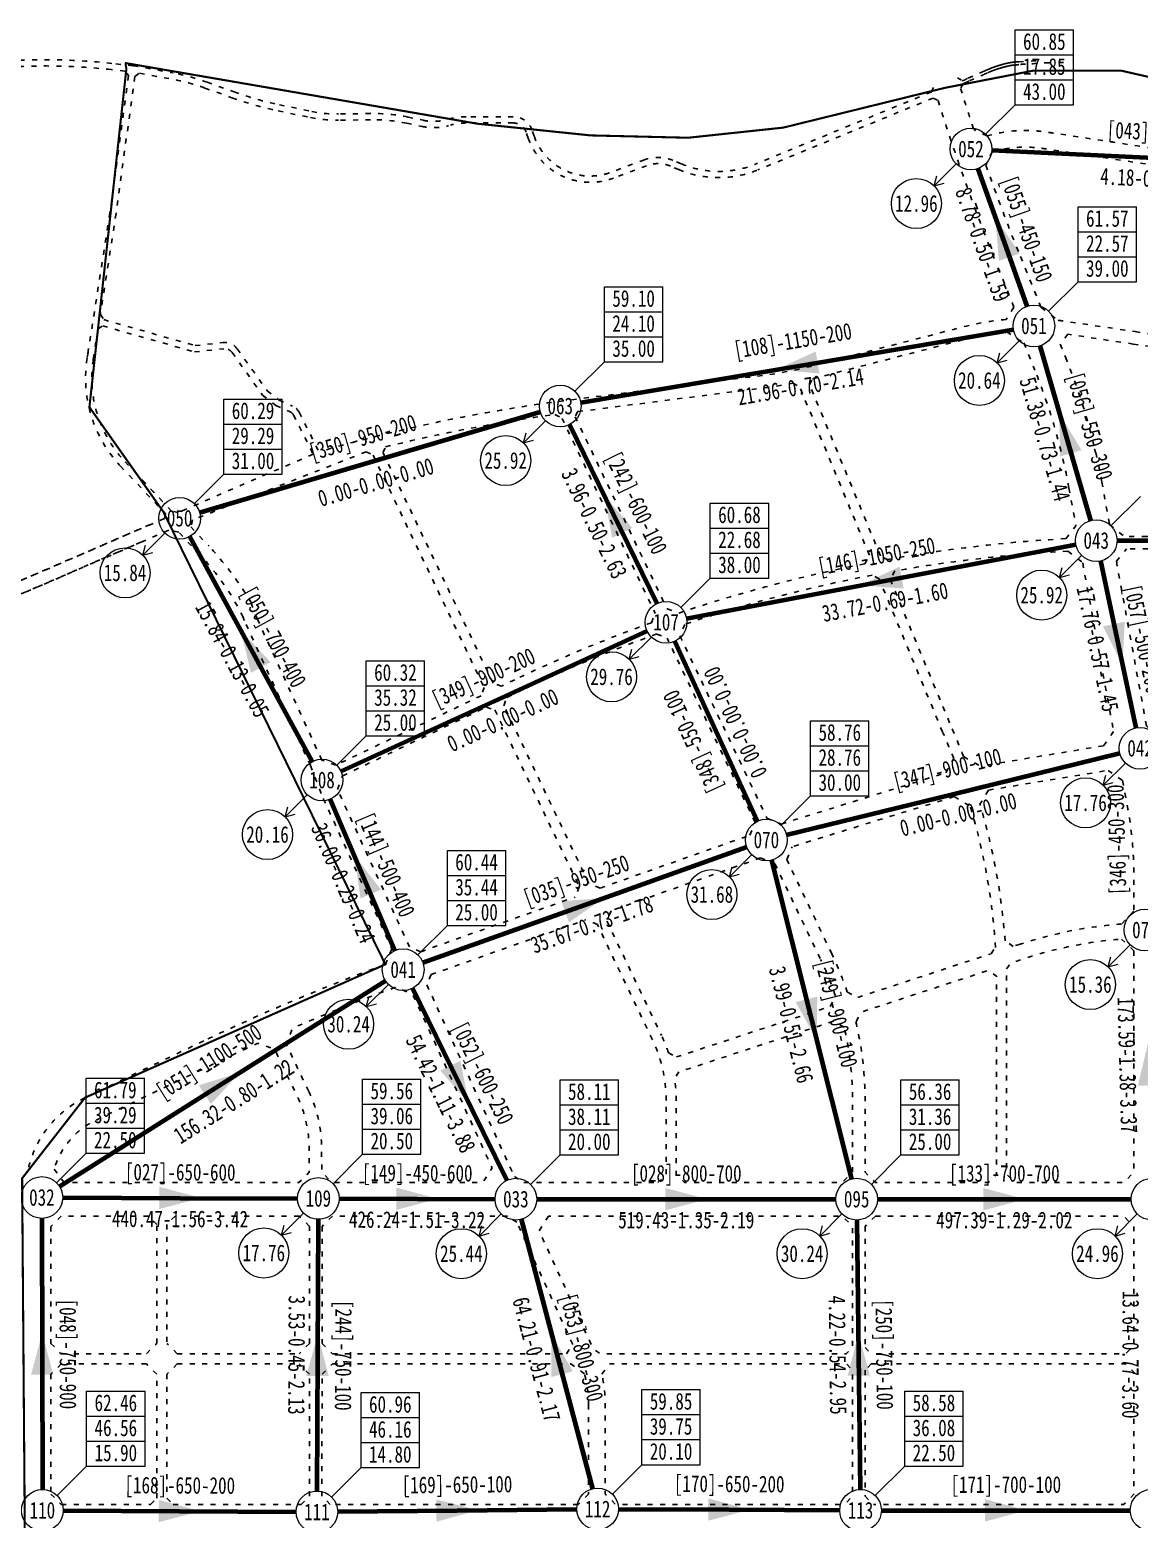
# Model space of a CAD drawing. Header units: millimetres. Extents: x 19715 to 35549, y 3563 to 14826.
# Drawn here: x 21744 to 24405, y 10380 to 13952 of the extents above; entities that cross this region are included whole.
import ezdxf
from ezdxf.enums import TextEntityAlignment as Align

# ---------------------------------------------------------------- set-up
doc = ezdxf.new("R2010")
doc.units = ezdxf.units.MM
doc.linetypes.add('ACAD_ISO03W100', pattern=[30, 12, -18])
doc.linetypes.add('BORDER', pattern=[44.45, 12.7, -6.35, 12.7, -6.35, 0, -6.35])
doc.layers.get('0').update_dxf_attribs({"color": 9, "linetype": 'ACAD_ISO03W100'})
for name, color, linetype, lineweight in [('上管段标注', 93, 'Continuous', 13), ('下管段标注', 93, 'Continuous', 13), ('管段', 4, 'Continuous', 70), ('节点', 30, 'Continuous', 13), ('节点压力', 6, 'Continuous', 13), ('节点流量', 40, 'Continuous', 13)]:
    doc.layers.add(name, color=color, linetype=linetype, lineweight=lineweight)
doc.styles.add('管段仿宋', font='simfang.ttf', dxfattribs={"width": 0.75})
doc.styles.add('节点仿宋', font='simfang.ttf', dxfattribs={"width": 0.75})

msp = doc.modelspace()

# ---------------------------------------------------------------- linework, layer by layer
for p, q in [((21991.9, 13866.2), (21941.2, 13871.7)), ((21991.9, 13866.2), (22087.7, 13848.8)), ((21981, 13842.3), (21936.3, 13513.6)), ((21972.4, 13853.3), (21939.6, 13856.8)), ((21995.9, 13840.1), (21951.1, 13511.4)), ((21981, 13842.3), (21972.4, 13853.3)), ((21995.9, 13840.1), (22007.1, 13848.2)), ((22007.1, 13848.2), (22085, 13834)), ((22169.2, 13826.8), (22234.1, 13803.3)), ((23968.7, 13837.3), (23981.3, 13830)), ((22164.1, 13812.7), (22229, 13789.2)), ((23906, 13802.9), (23484.4, 13630.1)), ((23906, 13802.9), (23912.4, 13816.2)), ((23983.4, 13823.3), (23976.6, 13811.5)), ((22339.8, 13757.9), (22417.5, 13741.8)), ((22342.8, 13772.6), (22420.6, 13756.5)), ((23910.4, 13788.5), (23490.1, 13616.2)), ((23910.4, 13788.5), (23922.7, 13782.7)), ((22561.2, 13751.6), (22484.3, 13750.4)), ((22561.4, 13736.6), (22484.6, 13735.4)), ((22648.1, 13728.2), (22684.1, 13720.7)), ((22651.2, 13742.9), (22687.2, 13735.4)), ((22903.8, 13743.8), (22790.3, 13743.8)), ((22903.8, 13728.8), (22790.3, 13728.8)), ((22939.7, 13692.1), (22934.5, 13707)), ((22953.8, 13697.1), (22948.6, 13711.9)), ((24039.6, 13697.6), (24008, 13713.2)), ((24052.5, 13659.7), (24037.1, 13628.1)), ((23218.1, 13640.5), (23138.5, 13610.6)), ((23218.1, 13640.5), (23138.5, 13610.6)), ((23223.3, 13626.4), (23143.7, 13596.5)), ((23223.3, 13626.4), (23143.7, 13596.5)), ((23300.7, 13616.9), (23280.5, 13625.4)), ((23300.7, 13616.9), (23280.5, 13625.4)), ((23306.5, 13630.8), (23286.3, 13639.2)), ((23306.5, 13630.8), (23286.3, 13639.2)), ((21936.3, 13513.6), (21881.6, 13164.4)), ((21951.1, 13511.4), (21913.3, 13269.7)), ((24169.5, 13286.1), (24116.1, 13418.4)), ((24104.4, 13287.1), (24060.5, 13396)), ((21921.3, 13257.1), (22140.5, 13194.9)), ((21896.4, 13162.1), (21907.8, 13235)), ((21907.8, 13235), (21919, 13242.1)), ((21919, 13242.1), (22139.2, 13179.7)), ((24395.1, 13228.3), (24542.3, 13206.3)), ((22139.2, 13179.7), (22209.1, 13187.2)), ((22140.5, 13194.9), (22207.5, 13202.1)), ((22241.5, 13186.9), (22313.4, 13086.7)), ((24390.7, 13198.6), (24537.8, 13176.7)), ((21883.8, 13178.1), (21881.6, 13164.4)), ((21896.4, 13162.1), (21896.9, 13164.9)), ((22229.3, 13178.2), (22302.5, 13076.2)), ((22302.5, 13076.2), (22334.2, 13051.4)), ((22313.4, 13086.7), (22342, 13064.3)), ((23757.8, 12692), (23590.6, 13096)), ((23784.3, 12690.7), (23614.3, 13101.3)), ((22334.2, 13051.4), (22368.4, 13036)), ((22342, 13064.3), (22374.5, 13049.7)), ((22376.6, 13028.2), (22423.7, 12934.6)), ((22390, 13034.9), (22437.8, 12940)), ((23052.1, 13024.2), (23272.4, 12563.3)), ((22423.7, 12934.6), (22100.2, 12794.7)), ((22567.4, 12932.2), (22833.7, 12375)), ((21961.8, 12905.8), (22069.5, 12791.7)), ((21961.8, 12905.8), (22055, 12807)), ((22084.1, 12798), (21972.7, 12916.1)), ((22062.5, 12821), (21972.7, 12916.1)), ((22069.5, 12791.7), (22067.2, 12780.4)), ((22100.2, 12794.7), (22084.1, 12798)), ((22067.2, 12780.4), (21505, 12537.3)), ((22032.9, 12765.6), (21505, 12537.3)), ((23746.8, 12671.5), (23757.8, 12692)), ((23800.8, 12681.7), (23784.3, 12690.7)), ((24635.4, 12707.2), (24374.6, 12707.2)), ((23819.1, 12654.4), (23807.8, 12633.9)), ((23781.2, 12635.4), (23764.5, 12644.4)), ((23933.3, 12268.1), (23781.2, 12635.4)), ((23807.8, 12633.9), (23955.4, 12277.4)), ((23272.4, 12563.3), (23301, 12553.3)), ((22444.5, 12200.6), (22290, 12538.7)), ((23314.9, 12526.3), (23303.2, 12498.7)), ((23248, 12503.1), (23272.7, 12492.9)), ((23483.6, 12051.5), (23272.7, 12492.9)), ((23303.2, 12498.7), (23512.1, 12061.6)), ((22833.7, 12375), (22826.6, 12355)), ((22888.2, 12351.2), (22920, 12366.4)), ((22826.6, 12355), (22478, 12188.4)), ((22494.2, 12162.9), (22839.5, 12328)), ((22839.5, 12328), (22859.5, 12320.9)), ((22881.2, 12331.2), (22888.2, 12351.2)), ((23084.8, 11905), (22881.2, 12331.2)), ((22859.5, 12320.9), (23062.1, 11897)), ((22478, 12188.4), (22444.5, 12200.6)), ((22482.3, 12130), (22494.2, 12162.9)), ((22654.6, 11752.7), (22482.3, 12130)), ((23470.9, 12020.6), (23483.6, 12051.5)), ((23512.1, 12061.6), (23546.4, 12047.4)), ((23559.7, 11962), (23572.4, 11992.9)), ((23496.9, 11966.2), (23531.2, 11952)), ((23531.2, 11952), (23640.7, 11722.7)), ((23667.8, 11735.7), (23559.7, 11962)), ((23062.1, 11897), (23051.9, 11872.2)), ((23112.3, 11893.7), (23084.8, 11905)), ((23138.3, 11839.2), (23128.1, 11814.5)), ((23105.3, 11806.4), (23077.9, 11817.8)), ((23237.4, 11530), (23105.3, 11806.4)), ((23128.1, 11814.5), (23259.1, 11540.4)), ((24102.8, 11753.9), (24083.1, 11767.4)), ((24119.8, 11759.4), (24102.8, 11753.9)), ((22681.8, 11741.2), (22654.6, 11752.7)), ((23730.1, 11631.5), (24049.8, 11736.4)), ((24049.8, 11736.4), (24060.1, 11751.6)), ((22706.8, 11686.4), (22696.3, 11661.5)), ((22696.3, 11661.5), (22906.3, 11201.8)), ((23663.6, 11609.7), (23676.3, 11635.1)), ((23704.9, 11644.2), (23730.1, 11631.5)), ((23295, 11488.7), (23663.6, 11609.7)), ((23276, 11498.3), (23295, 11488.7)), ((23270.4, 11207.2), (23270.4, 11384.3)), ((22906.3, 11201.8), (22929, 11187.2)), ((22929, 11187.2), (23250.4, 11187.2)), ((23250.4, 11187.2), (23270.4, 11207.2)), ((21819.5, 11107.2), (21794.5, 11082.2)), ((21794.5, 11082.2), (21794.5, 10801.7)), ((22028.8, 11107.2), (21819.5, 11107.2)), ((22048.8, 11087.2), (22028.8, 11107.2)), ((22048.8, 10801.7), (22048.8, 11087.2)), ((22092.8, 11107.2), (22072.8, 11087.2)), ((22072.8, 11087.2), (22072.8, 10801.7)), ((22390.1, 11107.2), (22092.8, 11107.2)), ((22415.1, 11082.1), (22390.1, 11107.2)), ((22415, 10801.7), (22415.1, 11082.1)), ((23772.4, 11107.2), (23747.4, 11082.2)), ((23747.4, 11082.2), (23747.4, 10791.7)), ((21794.5, 10801.7), (21819.5, 10776.7)), ((22023.8, 10776.7), (22048.8, 10801.7)), ((22097.8, 10776.7), (22072.8, 10801.7)), ((22415, 10801.7), (22390, 10776.7)), ((23747.4, 10791.7), (23762.4, 10776.7)), ((21819.5, 10776.7), (22023.8, 10776.7)), ((22097.8, 10776.7), (22390, 10776.7)), ((21819.5, 10752.7), (21794.5, 10727.7)), ((21794.5, 10727.7), (21794.5, 10440.2)), ((22023.8, 10752.7), (21819.5, 10752.7)), ((22048.8, 10727.7), (22023.8, 10752.7)), ((22048.8, 10430.2), (22048.8, 10727.7)), ((22097.8, 10752.7), (22072.8, 10727.7)), ((22072.8, 10727.7), (22072.8, 10430.2)), ((22097.8, 10752.7), (22390, 10752.7)), ((22415, 10727.7), (22390, 10752.7)), ((22414.8, 10435.1), (22415, 10727.7)), ((23762.4, 10752.7), (23747.4, 10737.7)), ((23747.4, 10737.7), (23747.4, 10435.2)), ((21794.5, 10440.2), (21819.5, 10415.2)), ((22394.8, 10415.2), (22414.8, 10435.1)), ((23747.4, 10435.2), (23767.4, 10415.2)), ((21819.5, 10415.2), (22033.8, 10415.2)), ((22033.8, 10415.2), (22048.8, 10430.2)), ((22072.8, 10430.2), (22087.8, 10415.2)), ((22087.8, 10415.2), (22394.8, 10415.2))]:
    msp.add_line(p, q)
at = {"linetype": 'BORDER', "ltscale": 5, "const_width": 5}
msp.add_lwpolyline([(24616.4, 13796.2), (24362, 13854.2), (24149.8, 13854.1), (23938.5, 13813), (23551.3, 13717.7), (23323.1, 13693.4), (23089.3, 13699), (22817.4, 13727.1), (21972, 13872.8), (21973.6, 13872.5), (21975.7, 13858.1), (21887.1, 13047.3), (22064.2, 12796.6), (22596.9, 11710.8), (21876.6, 11391.1), (21725.7, 11197.5), (21734.5, 10044.4)], dxfattribs=at)
for points in [[(24026, 13850.2, 0.007926), (24038.1, 13855.4, -0.010645), (24047.1, 13859.2, -0.007302), (24055.9, 13862.6, -0.008394), (24063.7, 13865.3, -0.006285), (24071, 13867.6, -0.006609), (24078.1, 13869.6, -0.00526), (24082.5, 13870.7, -0.0049), (24087.3, 13871.9, -0.013417), (24095.8, 13873.6, -0.015764), (24103.1, 13874.6, -0.005605), (24107.7, 13875, 0.003132), (24115.8, 13875.8, 0.010463)], [(24028.8, 13843.7, 0.00787), (24041, 13849, -0.004819), (24049.5, 13852.7, -0.002065), (24058.3, 13856, -0.008394), (24065.9, 13858.6, -0.006285), (24073.1, 13860.8, -0.006609), (24079.9, 13862.8, -0.00526), (24084.2, 13863.9, -0.0049), (24088.9, 13865, -0.013417), (24097, 13866.7, -0.015764), (24103.9, 13867.6, -0.005605), (24108.3, 13868.1, 0.003132), (24116.5, 13868.8, -0.056938), (24132.1, 13869.6, -0.068866)], [(24132.1, 13869.6, -0.011769), (24188.9, 13873.4, -0.01938), (24223.4, 13873.6, -0.004838)], [(23981.3, 13830, 0.029233), (23982.5, 13830.4, 0.008406), (23994.7, 13836.3, 0.012572)], [(23983.4, 13823.3, 0.030893), (23985.5, 13824.1, 0.008305), (23997.7, 13830, 0.012572)], [(24390.7, 13198.6), (24234, 13222), (24215.5, 13198.6), (24228.8, 13165.7, -0.050516), (24315.2, 12867.6), (24333.9, 12765.7)], [(24128.1, 13201.5), (24154.6, 13135.8, -0.050516), (24236.5, 12853.2), (24253.1, 12762.8)], [(22550.6, 12940.1), (22134, 12776.7), (22130.5, 12759.8), (22174, 12713.7, -0.053303), (22276.9, 12575.6)], [(23235, 12530.3, 0.025292), (22907.1, 12393.5), (22875.3, 12378.3), (22855.3, 12385.4), (22591.1, 12938.3)], [(22255.8, 12543.5, 0.074135), (22152.2, 12693.1), (22101.2, 12747.1), (22077.2, 12752.1), (21309.4, 12420)], [(24369.3, 12736.7, -0.003813), (24422.9, 12737.2), (24635.4, 12737.2)], [(22254.3, 12546.6, 0.017538), (22262.8, 12526.2)], [(22596.9, 11710.8, 0.023496), (22161.5, 11527.3)], [(21876.6, 11391.1, 0.243292), (21738.1, 11207.9)], [(23074.4, 10728.9, -0.067007), (23084.4, 10654.8), (23084.4, 10440.2), (23059.4, 10415.2), (22464.8, 10415.2), (22444.8, 10435.2), (22445, 10727.7), (22470, 10752.7), (23041.7, 10752.7)]]:
    msp.add_lwpolyline(points, format="xyb")
at = {"elevation": 74.3, "flags": 128}
for points in [[(24115.8, 13875.8), (24163.4, 13878.4)], [(23994.7, 13836.3), (24026, 13850.2)]]:
    msp.add_lwpolyline(points, dxfattribs=at)
at = {"flags": 128}
for points in [[(23997.5, 13829.9), (24028.9, 13843.8)], [(24104.4, 13287.1), (24085.6, 13257.5)], [(24169.5, 13286.1), (24210.6, 13255.5)], [(24086.9, 13227.5), (24128.1, 13201.5)], [(23614.3, 13101.3), (23621.4, 13115.3)], [(23574.2, 13104.7), (23590.6, 13096)], [(23003.7, 13029.5), (23020.8, 13020.2)], [(23058.8, 13036.6), (23052.1, 13024.2)], [(22550.6, 12940.1), (22567.4, 12932.2)], [(22591.1, 12938.3), (22597.6, 12952)], [(23941.2, 12170.1), (23959.9, 12204.3)], [(23983.8, 12209), (24023.9, 12186.3)], [(24330.2, 12176), (24365.2, 12151.4)], [(23961, 12113), (23999.3, 12090.4)], [(24043.6, 12128.8), (24023, 12094.9)], [(24392.4, 11839.2), (24362.5, 11807.4)], [(24392.4, 11743.1), (24362.5, 11771.3)], [(24392.4, 11743.1), (24392.4, 11212.2), (24367.4, 11187.2), (24106.9, 11187.2), (24086.9, 11207.2), (24086.9, 11700.1)], [(23772.4, 11107.2), (24367.4, 11107.2), (24392.4, 11082.2), (24392.4, 10796.7), (24372.4, 10776.7), (23762.4, 10776.7)], [(23762.4, 10752.7), (24372.4, 10752.7), (24392.4, 10732.7), (24392.4, 10440.2), (24367.4, 10415.2), (23767.4, 10415.2)]]:
    msp.add_lwpolyline(points, dxfattribs=at)
for points in [[(24039.6, 13697.6, -0.094418), (24158.7, 13709.7), (24158.9, 13709.7, -0.000158), (24158.9, 13709.7), (24159.1, 13709.7, -0.000157), (24159.1, 13709.7), (24159.3, 13709.7, -0.000156), (24159.3, 13709.7), (24159.5, 13709.7, -0.000156), (24159.6, 13709.7), (24159.7, 13709.7, -0.000155), (24159.8, 13709.6), (24159.9, 13709.6, -0.000154), (24160, 13709.6), (24160.1, 13709.6, -0.000153), (24160.2, 13709.6), (24160.3, 13709.6, -0.000153), (24160.4, 13709.6), (24160.5, 13709.6, -0.000152), (24160.6, 13709.6), (24160.8, 13709.6, -0.000151), (24160.8, 13709.6), (24161, 13709.5, -0.00015), (24161, 13709.5), (24161.2, 13709.5, -0.000149), (24161.2, 13709.5), (24161.4, 13709.5, -0.000149), (24161.4, 13709.5), (24161.6, 13709.5, -0.000148), (24161.6, 13709.5), (24161.8, 13709.5, -0.000147), (24161.8, 13709.5), (24162, 13709.4, -0.000146), (24162, 13709.4), (24162.2, 13709.4, -0.000145), (24162.2, 13709.4), (24162.4, 13709.4, -0.000145), (24162.4, 13709.4), (24162.6, 13709.4, -0.000144), (24162.6, 13709.4), (24162.8, 13709.4, -0.000143), (24162.8, 13709.4), (24163, 13709.3, -0.000142), (24163, 13709.3), (24163.2, 13709.3, -0.000141), (24163.2, 13709.3), (24163.4, 13709.3, -0.000141), (24163.4, 13709.3), (24163.6, 13709.3, -0.00014), (24163.6, 13709.3), (24163.8, 13709.3, -0.000139), (24163.8, 13709.3), (24164, 13709.2, -0.000138), (24164, 13709.2), (24164.2, 13709.2, -0.000137), (24164.2, 13709.2), (24164.4, 13709.2, -0.000137), (24164.4, 13709.2), (24164.6, 13709.2, -0.000136), (24164.6, 13709.2), (24164.8, 13709.2, -0.000135), (24164.8, 13709.2), (24165, 13709.1, -0.000134), (24165, 13709.1), (24165.2, 13709.1, -0.000133), (24165.2, 13709.1), (24165.4, 13709.1, -0.000133), (24165.4, 13709.1), (24165.6, 13709.1, -0.000132), (24165.6, 13709.1), (24165.8, 13709.1, -0.000131), (24165.8, 13709.1), (24166, 13709, -0.00013), (24166, 13709), (24166.2, 13709, -0.000129), (24166.2, 13709), (24166.4, 13709, -0.000129), (24166.4, 13709), (24166.6, 13709, -0.000128), (24166.6, 13709), (24166.8, 13708.9, -0.000127), (24166.8, 13708.9), (24167, 13708.9, -0.000126), (24167, 13708.9), (24167.2, 13708.9, -0.000125), (24167.2, 13708.9), (24167.4, 13708.9, -0.000125), (24167.4, 13708.9), (24167.6, 13708.9, -0.000124), (24167.6, 13708.9), (24167.8, 13708.8, -0.000123), (24167.8, 13708.8), (24168, 13708.8, -0.000122), (24168, 13708.8), (24168.2, 13708.8, -0.000122), (24168.2, 13708.8), (24168.4, 13708.8, -0.000121), (24168.4, 13708.8), (24168.6, 13708.7, -0.00012), (24168.6, 13708.7), (24168.8, 13708.7, -0.000119), (24168.8, 13708.7), (24169, 13708.7, -0.000118), (24169, 13708.7), (24169.2, 13708.7, -0.000118), (24169.2, 13708.7), (24169.4, 13708.7, -0.000117), (24169.4, 13708.7), (24169.6, 13708.6, -0.000116), (24169.6, 13708.6), (24169.8, 13708.6, -0.000115), (24169.8, 13708.6), (24170, 13708.6, -0.000114), (24170, 13708.6), (24170.2, 13708.6, -0.000114), (24170.2, 13708.6), (24170.4, 13708.5, -0.000113), (24170.4, 13708.5), (24170.6, 13708.5, -0.000112), (24170.6, 13708.5), (24170.8, 13708.5, -0.000111), (24170.8, 13708.5), (24170.9, 13708.5, -0.00011), (24171, 13708.5), (24171.1, 13708.4, -0.00011), (24171.2, 13708.4), (24171.3, 13708.4, -0.000109), (24171.4, 13708.4), (24171.5, 13708.4, -0.000108), (24171.6, 13708.4), (24171.7, 13708.4, -0.000107), (24171.8, 13708.4), (24171.9, 13708.3, -0.000106), (24171.9, 13708.3), (24172.1, 13708.3, -0.000106), (24172.1, 13708.3), (24172.3, 13708.3, -0.000105), (24172.3, 13708.3), (24172.5, 13708.3, -0.000104), (24172.5, 13708.3), (24172.7, 13708.2, -0.000103), (24172.7, 13708.2), (24172.9, 13708.2, -0.000102), (24172.9, 13708.2), (24173.1, 13708.2, -0.000102), (24173.1, 13708.2), (24173.3, 13708.2, -0.000101), (24173.3, 13708.2), (24173.5, 13708.1, -0.0001), (24173.5, 13708.1), (24173.7, 13708.1, -0.000099), (24173.7, 13708.1), (24173.9, 13708.1, -0.000098), (24173.9, 13708.1), (24174.1, 13708.1, -0.000098), (24174.1, 13708.1), (24174.3, 13708, -0.000097), (24174.3, 13708), (24174.5, 13708, -0.000096), (24174.5, 13708), (24174.7, 13708, -0.000095), (24174.7, 13708), (24174.9, 13708, -0.000095), (24174.9, 13708), (24175.1, 13707.9, -0.000094), (24175.1, 13707.9), (24175.3, 13707.9, -0.000093), (24175.3, 13707.9), (24175.5, 13707.9, -0.000092), (24175.5, 13707.9), (24175.7, 13707.9, -0.000091), (24175.7, 13707.9), (24175.9, 13707.8, -0.000091), (24175.9, 13707.8), (24176.1, 13707.8, -0.00009), (24176.1, 13707.8), (24176.3, 13707.8, -0.000089), (24176.3, 13707.8), (24176.5, 13707.8, -0.000088), (24176.5, 13707.8), (24176.7, 13707.7, -0.000087), (24176.7, 13707.7), (24176.9, 13707.7, -0.000087), (24176.9, 13707.7), (24177.1, 13707.7, -0.000086), (24177.1, 13707.7), (24177.3, 13707.7, -0.000085), (24177.3, 13707.7), (24177.4, 13707.6, -0.000084), (24177.5, 13707.6), (24177.6, 13707.6, -0.000083), (24177.6, 13707.6), (24177.8, 13707.6, -0.000083), (24177.8, 13707.6), (24178, 13707.6, -0.000082), (24178, 13707.6), (24178.2, 13707.5, -0.000081), (24178.2, 13707.5), (24178.4, 13707.5, -0.00008), (24178.4, 13707.5), (24178.6, 13707.5, -0.000079), (24178.6, 13707.5), (24178.8, 13707.5, -0.000079), (24178.8, 13707.5), (24179, 13707.4, -0.000078), (24179, 13707.4), (24179.2, 13707.4, -0.000077), (24179.2, 13707.4), (24179.4, 13707.4, -0.000076), (24179.4, 13707.4), (24179.6, 13707.3, -0.000075), (24179.6, 13707.3), (24179.8, 13707.3, -0.000075), (24179.8, 13707.3), (24180, 13707.3, -0.000074), (24180, 13707.3), (24180.2, 13707.3, -0.000073), (24180.2, 13707.3), (24180.4, 13707.2, -0.000072), (24180.4, 13707.2), (24180.6, 13707.2, -0.000071), (24180.6, 13707.2), (24180.8, 13707.2, -0.000071), (24180.8, 13707.2), (24181, 13707.2, -0.00007), (24181, 13707.2), (24181.2, 13707.1, -0.000069), (24181.2, 13707.1), (24181.3, 13707.1, -0.000068), (24181.4, 13707.1), (24181.5, 13707.1, -0.000068), (24181.5, 13707.1), (24181.7, 13707.1, -0.000067), (24181.7, 13707.1), (24181.9, 13707, -0.000066), (24181.9, 13707), (24182.1, 13707, -0.000065), (24182.1, 13707), (24182.3, 13707, -0.000064), (24182.3, 13707), (24182.5, 13706.9, -0.000064), (24182.5, 13706.9), (24182.7, 13706.9, -0.000063), (24182.7, 13706.9), (24182.9, 13706.9, -0.000062), (24182.9, 13706.9), (24183.1, 13706.9, -0.000061), (24183.1, 13706.9), (24183.3, 13706.8, -0.00006), (24183.3, 13706.8), (24183.5, 13706.8, -0.00006), (24183.5, 13706.8), (24183.7, 13706.8, -0.000059), (24183.7, 13706.8), (24183.9, 13706.8, -0.000058), (24183.9, 13706.8), (24184.1, 13706.7, -0.000057), (24184.1, 13706.7), (24184.3, 13706.7, -0.000056), (24184.3, 13706.7), (24184.4, 13706.7, -0.000056), (24184.4, 13706.7), (24184.6, 13706.6, -0.000055), (24184.6, 13706.6), (24184.8, 13706.6, -0.000054), (24184.8, 13706.6), (24185, 13706.6, -0.000053), (24185, 13706.6), (24185.2, 13706.6, -0.000052), (24185.2, 13706.6), (24185.4, 13706.5, -0.000052), (24185.4, 13706.5), (24185.6, 13706.5, -0.000051), (24185.6, 13706.5), (24185.8, 13706.5, -0.00005), (24185.8, 13706.5), (24186, 13706.4, -0.000049), (24186, 13706.4), (24186.2, 13706.4, -0.000048), (24186.2, 13706.4), (24186.4, 13706.4, -0.000048), (24186.4, 13706.4), (24186.6, 13706.4, -0.000047), (24186.6, 13706.4), (24186.8, 13706.3, -0.000046), (24186.8, 13706.3), (24186.9, 13706.3, -0.000045), (24187, 13706.3), (24187.1, 13706.3, -0.000044), (24187.1, 13706.3), (24187.3, 13706.2, -0.000044), (24187.3, 13706.2), (24187.5, 13706.2, -0.000043), (24187.5, 13706.2), (24187.7, 13706.2, -0.000042), (24187.7, 13706.2), (24187.9, 13706.2, -0.000041), (24187.9, 13706.2), (24188.1, 13706.1, -0.000041), (24188.1, 13706.1), (24188.3, 13706.1, -0.00004), (24188.3, 13706.1), (24188.5, 13706.1, -0.000039), (24188.5, 13706.1), (24188.7, 13706.1, -0.000038), (24188.7, 13706.1), (24188.9, 13706, -0.000037), (24188.9, 13706), (24189.1, 13706, -0.000037), (24189.1, 13706), (24189.3, 13706, -0.000036), (24189.3, 13706), (24189.4, 13705.9, -0.000035), (24189.4, 13705.9), (24189.6, 13705.9, -0.000034), (24189.6, 13705.9), (24189.8, 13705.9, -0.000033), (24189.8, 13705.9), (24190, 13705.9, -0.000033), (24190, 13705.9), (24190.2, 13705.8, -0.000032), (24190.2, 13705.8), (24190.4, 13705.8, -0.000031), (24190.4, 13705.8), (24190.6, 13705.8, -0.00003), (24190.6, 13705.8), (24190.8, 13705.7, -0.000029), (24190.8, 13705.7), (24191, 13705.7, -0.000029), (24191, 13705.7), (24191.2, 13705.7, -0.000028), (24191.2, 13705.7), (24191.4, 13705.7, -0.000027), (24191.4, 13705.7), (24191.5, 13705.6, -0.000026), (24191.5, 13705.6), (24191.7, 13705.6, -0.000025), (24191.7, 13705.6), (24191.9, 13705.6, -0.000025), (24191.9, 13705.6), (24192.1, 13705.5, -0.000024), (24192.1, 13705.5), (24192.3, 13705.5, -0.000023), (24192.3, 13705.5), (24192.5, 13705.5, -0.000022), (24192.5, 13705.5), (24192.7, 13705.5, -0.000021), (24192.7, 13705.5), (24192.9, 13705.4, -0.000021), (24192.9, 13705.4), (24193.1, 13705.4, -0.00002), (24193.1, 13705.4), (24193.3, 13705.4, -0.000019), (24193.3, 13705.4), (24193.4, 13705.3, -0.000018), (24193.4, 13705.3), (24193.6, 13705.3, -0.000017), (24193.6, 13705.3), (24193.8, 13705.3, -0.000017), (24193.8, 13705.3), (24194, 13705.3, -0.000016), (24194, 13705.3), (24194.2, 13705.2, -0.000015), (24194.2, 13705.2), (24194.4, 13705.2, -0.000014), (24194.4, 13705.2), (24194.6, 13705.2, -0.000014), (24194.6, 13705.2), (24194.8, 13705.1, -0.000013), (24194.8, 13705.1), (24195, 13705.1, -0.000012), (24195, 13705.1), (24195.2, 13705.1, -0.000011), (24195.2, 13705.1), (24195.3, 13705.1, -0.00001), (24195.3, 13705.1), (24195.5, 13705, -0.00001), (24195.5, 13705), (24195.7, 13705, -0.000009), (24195.7, 13705), (24195.9, 13705, -0.000008), (24195.9, 13705), (24196.1, 13704.9, -0.000007), (24196.1, 13704.9), (24196.3, 13704.9, -0.000006), (24196.3, 13704.9), (24196.5, 13704.9, -0.000006), (24196.5, 13704.9), (24196.7, 13704.9, -0.000005), (24196.7, 13704.9), (24196.9, 13704.8, -0.000004), (24196.9, 13704.8), (24197, 13704.8, -0.000003), (24197, 13704.8), (24197.2, 13704.8, -0.000002), (24197.2, 13704.8), (24197.4, 13704.7, -0.000002), (24197.4, 13704.7), (24197.6, 13704.7), (24197.8, 13704.7), (24526.2, 13655, 0.037587), (24673, 13643.9), (24706.6, 13643.9)], [(24052.5, 13659.7, -0.092998), (24155.3, 13669.9), (24155.4, 13669.9), (24155.6, 13669.9), (24155.8, 13669.8), (24156, 13669.8), (24156.2, 13669.8), (24156.3, 13669.8), (24156.5, 13669.8), (24156.7, 13669.8), (24156.9, 13669.7), (24157, 13669.7), (24157.2, 13669.7), (24157.4, 13669.7), (24157.6, 13669.7), (24157.8, 13669.7), (24157.9, 13669.6), (24158.1, 13669.6), (24158.3, 13669.6), (24158.5, 13669.6), (24158.6, 13669.6), (24158.8, 13669.6), (24159, 13669.5), (24159.2, 13669.5), (24159.4, 13669.5), (24159.5, 13669.5), (24159.7, 13669.5), (24159.9, 13669.5), (24160.1, 13669.4), (24160.3, 13669.4), (24160.4, 13669.4), (24160.6, 13669.4), (24160.8, 13669.4), (24161, 13669.3), (24161.1, 13669.3), (24161.3, 13669.3), (24161.5, 13669.3), (24161.7, 13669.3), (24161.9, 13669.2), (24162, 13669.2), (24162.2, 13669.2), (24162.4, 13669.2), (24162.6, 13669.2), (24162.8, 13669.1), (24162.9, 13669.1), (24163.1, 13669.1), (24163.3, 13669.1), (24163.5, 13669.1), (24163.7, 13669), (24163.8, 13669), (24164, 13669), (24164.2, 13669), (24164.4, 13669), (24164.6, 13668.9), (24164.7, 13668.9), (24164.9, 13668.9), (24165.1, 13668.9), (24165.3, 13668.9), (24165.5, 13668.8), (24165.6, 13668.8), (24165.8, 13668.8), (24166, 13668.8), (24166.2, 13668.7), (24166.4, 13668.7), (24166.5, 13668.7), (24166.7, 13668.7), (24166.9, 13668.7), (24167.1, 13668.6), (24167.3, 13668.6), (24167.4, 13668.6), (24167.6, 13668.6), (24167.8, 13668.6), (24168, 13668.5), (24168.2, 13668.5), (24168.4, 13668.5), (24168.5, 13668.5), (24168.7, 13668.4), (24168.9, 13668.4), (24169.1, 13668.4), (24169.3, 13668.4), (24169.4, 13668.3), (24169.6, 13668.3), (24169.8, 13668.3), (24170, 13668.3), (24170.2, 13668.3), (24170.3, 13668.2), (24170.5, 13668.2), (24170.7, 13668.2), (24170.9, 13668.2), (24171.1, 13668.1), (24171.3, 13668.1), (24171.4, 13668.1), (24171.6, 13668.1), (24171.8, 13668), (24172, 13668), (24172.2, 13668), (24172.4, 13668), (24172.5, 13667.9), (24172.7, 13667.9), (24172.9, 13667.9), (24173.1, 13667.9), (24173.3, 13667.8), (24173.4, 13667.8), (24173.6, 13667.8), (24173.8, 13667.8), (24174, 13667.7), (24174.2, 13667.7), (24174.4, 13667.7), (24174.5, 13667.7), (24174.7, 13667.6), (24174.9, 13667.6), (24175.1, 13667.6), (24175.3, 13667.6), (24175.5, 13667.5), (24175.6, 13667.5), (24175.8, 13667.5), (24176, 13667.5), (24176.2, 13667.4), (24176.4, 13667.4), (24176.6, 13667.4), (24176.7, 13667.4), (24176.9, 13667.3), (24177.1, 13667.3), (24177.3, 13667.3), (24177.5, 13667.3), (24177.7, 13667.2), (24177.8, 13667.2), (24178, 13667.2), (24178.2, 13667.2), (24178.4, 13667.1), (24178.6, 13667.1), (24178.8, 13667.1), (24179, 13667), (24179.1, 13667), (24179.3, 13667), (24179.5, 13667), (24179.7, 13666.9), (24179.9, 13666.9), (24180.1, 13666.9), (24180.2, 13666.9), (24180.4, 13666.8), (24180.6, 13666.8), (24180.8, 13666.8), (24181, 13666.8), (24181.2, 13666.7), (24181.4, 13666.7), (24181.5, 13666.7), (24181.7, 13666.6), (24181.9, 13666.6), (24182.1, 13666.6), (24182.3, 13666.6), (24182.5, 13666.5), (24182.6, 13666.5), (24182.8, 13666.5), (24183, 13666.5), (24183.2, 13666.4), (24183.4, 13666.4), (24183.6, 13666.4), (24183.8, 13666.3), (24183.9, 13666.3), (24184.1, 13666.3), (24184.3, 13666.3), (24184.5, 13666.2), (24184.7, 13666.2), (24184.9, 13666.2), (24185.1, 13666.1), (24185.3, 13666.1), (24185.4, 13666.1), (24185.6, 13666.1), (24185.8, 13666), (24186, 13666), (24186.2, 13666), (24186.4, 13666), (24186.6, 13665.9), (24186.7, 13665.9), (24186.9, 13665.9), (24187.1, 13665.8), (24187.3, 13665.8), (24187.5, 13665.8), (24187.7, 13665.8), (24187.9, 13665.7), (24188.1, 13665.7), (24188.2, 13665.7), (24188.4, 13665.6), (24188.6, 13665.6), (24188.8, 13665.6), (24189, 13665.6), (24189.2, 13665.5), (24189.4, 13665.5), (24189.6, 13665.5), (24189.7, 13665.4), (24189.9, 13665.4), (24190.1, 13665.4), (24190.3, 13665.4), (24190.5, 13665.3), (24190.7, 13665.3), (24190.9, 13665.3), (24191.1, 13665.2), (24191.2, 13665.2), (24191.4, 13665.2), (24191.6, 13665.2), (24191.8, 13665.1), (24520.2, 13615.4, 0.037587), (24673, 13603.9), (24707.1, 13603.9)], [(24085.6, 13257.5, 0.041854), (23984.3, 13240.1), (23623.7, 13146.8, -0.03162), (23501.5, 13123.3), (23022.6, 13062.2, 0.039099), (22437.8, 12940, 0.039099)], [(24210.6, 13255.5, -0.007618), (24229.1, 13253), (24395.1, 13228.3)], [(23621.4, 13115.3, 0.002489), (23631.2, 13117.7), (23991.8, 13211.1, -0.041306), (24086.9, 13227.5)], [(23058.8, 13036.6), (23505.3, 13093.5, 0.01721), (23574.2, 13104.7, 0.01721)], [(22597.6, 12952, -0.027252), (23003.7, 13029.5, -0.027252)], [(24365.2, 12151.4), (24376.7, 12088.5, -0.045355), (24392.4, 11915.5), (24392.4, 11839.2)], [(24086.9, 11700.1), (24096.7, 11714), (24131, 11725.2, -0.060315), (24362.5, 11771.3)], [(23725.3, 11572.8, -0.058409), (23747.4, 11384.3), (23747.4, 11212.2), (23772.4, 11187.2), (24042.9, 11187.2), (24062.9, 11207.2), (24062.9, 11659.4, 0.003849), (24062.8, 11682.3), (24043.1, 11696.4), (23738.6, 11596.4), (23725.3, 11572.8)], [(22413, 11406.2), (22359.3, 11518.6), (22373.9, 11557.6, -0.013426), (22621.9, 11656.1), (22662.6, 11639), (22852.8, 11222.5), (22830.1, 11187.2), (22469.5, 11187.2), (22444.5, 11211.9), (22443.8, 11273.7, 0.109233), (22413, 11406.2)], [(23697.5, 11560), (23671.8, 11574.5), (23300.8, 11452.8), (23290.7, 11436.4, -0.036083), (23294.4, 11384.3), (23294.4, 11207.2), (23314.4, 11187.2), (23692.4, 11187.2), (23717.4, 11212.2), (23717.4, 11384.3, 0.056482), (23697.5, 11560)], [(21802.2, 11219.2), (21826.2, 11187.2), (22389.5, 11187.2), (22414.5, 11212.4), (22413.8, 11273.4, 0.109233), (22386, 11393.2), (22331.8, 11506.6), (22291.4, 11521.4, 0.00577), (22187.4, 11473.1), (21902.5, 11337, 0.212768), (21802.2, 11219.2)], [(23115.9, 10728.1), (23135.3, 10752.7), (23702.4, 10752.7), (23717.4, 10737.7), (23717.4, 10435.2), (23697.4, 10415.2), (23149.4, 10415.2), (23124.4, 10440.2), (23124.4, 10654.8, 0.057808), (23115.9, 10728.1)]]:
    msp.add_lwpolyline(points, format="xyb", dxfattribs=at)
for points in [[(21913.3, 13269.7), (21921.3, 13257.1)], [(23020.8, 13020.2), (23244.2, 12552.6)], [(24228.6, 12731.8), (24253.1, 12762.8)], [(24333.9, 12765.7), (24369.3, 12736.7)], [(22010.1, 12723.1), (21309.4, 12420)], [(24234, 12702), (24269.4, 12674)], [(24350.1, 12677.6), (24374.6, 12707.2)], [(24269.4, 12674), (24343.5, 12269.4), (24319.4, 12235), (24043.4, 12189.6)], [(24625.8, 12285.5), (24457.5, 12257.8), (24422.5, 12282.4), (24350.1, 12677.6)], [(23235, 12530.3), (23244.2, 12552.6)], [(22262.8, 12526.2), (22417.2, 12188.1)], [(22417.2, 12188.1), (22448, 12108.6)], [(23546.4, 12047.4), (23941.2, 12170.1)], [(24043.6, 12128.8), (24330.2, 12176)], [(23961, 12113), (23572.4, 11992.9)], [(22448, 12108.6), (22612.6, 11748.3)], [(23112.3, 11893.7), (23470.9, 12020.6)], [(23496.9, 11966.2), (23138.3, 11839.2)], [(22681.8, 11741.2), (23051.9, 11872.2)], [(22706.8, 11686.4), (23077.9, 11817.8)], [(22612.6, 11748.3), (22596.9, 11710.8)], [(22161.5, 11527.3), (21876.6, 11391.1)], [(23046.2, 10799.4), (22912.2, 11092.5), (22889.5, 11107.2), (22470.1, 11107.2), (22445.1, 11082.2), (22445, 10801.7), (22470, 10776.7), (23031.5, 10776.7)], [(23031.5, 10776.7), (23046.2, 10799.4)], [(23074.4, 10728.9), (23041.7, 10752.7)]]:
    msp.add_lwpolyline(points)
msp.add_lwpolyline([(22988.4, 11107.2), (22965.7, 11071.8), (23095.2, 10788.3), (23113.4, 10776.7), (23702.4, 10776.7), (23717.4, 10791.7), (23717.4, 11082.2), (23692.4, 11107.2)], close=True, dxfattribs=at)
for centre, radius, start, end in [((21778.8, 12373), 1507.5, 83.8151, 118.4621), ((21778.8, 12373), 1492.5, 83.8151, 118.4621), ((21996.7, 13349.5), 492.5, 70.1201, 79.6657), ((21996.7, 13349.5), 507.5, 70.1201, 79.6657), ((22503.6, 14548.6), 792.5, 250.1201, 258.2966), ((28725.7, 15276.6), 4970, 197.1455, 198.3346), ((22503.6, 14548.6), 807.5, 250.1201, 258.2966), ((22479.9, 14042.9), 292.5, 258.2966, 270.8693), ((28725.7, 15276.6), 5030, 197.2779, 201.9552), ((22479.9, 14042.9), 307.5, 258.2966, 270.8693), ((22567.4, 13344.1), 407.5, 78.1306, 90.8693), ((22567.4, 13344.1), 392.5, 78.1306, 90.8693), ((22712.4, 13855.2), 137.5, 258.1306, 285.2425), ((22712.4, 13855.2), 122.5, 258.1306, 285.2425), ((22790.3, 13586.3), 157.5, 90.0004, 105.2425), ((22790.3, 13586.3), 142.5, 90.0004, 105.2425), ((22903.8, 13696.3), 47.5, 19.2281, 90.0004), ((22903.8, 13696.3), 32.5, 19.2281, 90.0004), ((23088.4, 13744), 157.5, 199.2281, 290.5815), ((23088.4, 13744), 142.5, 199.2281, 290.5815), ((23250.6, 13553.9), 92.5, 67.2808, 110.5815), ((23250.6, 13553.9), 77.5, 67.2808, 110.5815), ((23396.3, 13845.2), 247.5, 247.2808, 292.2826), ((23396.3, 13845.2), 232.5, 247.2808, 292.2826), ((28725.7, 15276.6), 4970, 199.3724, 201.9552), ((22211.5, 13165.4), 37, 35.6512, 96.1632), ((22211.5, 13165.4), 22, 35.6512, 96.1632), ((22185.4, 13116.9), 307.5, 171.0972, 223.346), ((22185.4, 13116.9), 307.5, 171.0972, 223.346), ((22185.4, 13116.9), 292.5, 171.0972, 223.346), ((22185.4, 13116.9), 292.5, 171.0972, 223.346), ((22361.4, 13020.5), 32, 26.7247, 65.8346), ((22361.4, 13020.5), 17, 26.7247, 65.8346), ((24422.9, 9222.2), 3515, 93.1699, 100.1942), ((24422.9, 9222.2), 3485, 93.1074, 99.9782), ((24422.9, 9222.2), 3515, 101.0897, 108.6141), ((24422.9, 9222.2), 3485, 100.89, 108.5385), ((22549.3, 12657.1), 285, 196.0687, 204.5538), ((24422.9, 9222.2), 3485, 109.7034, 115.5475), ((22562.9, 11657.8), 1500.2, 21.3655, 24.0041), ((22562.6, 11657.7), 1524.4, 21.2026, 23.9849), ((22562.9, 11657.8), 1500.2, 3.5851, 16.761), ((22562.6, 11657.7), 1524.4, 4.1275, 16.6683), ((24437.2, 10792.2), 1018, 94.2077, 108.1686), ((22932.4, 11384.3), 785, 18.6304, 25.5392), ((22932.4, 11384.3), 815, 18.5917, 25.5392), ((22932.4, 11384.3), 362, 18.3459, 25.5392), ((22932.4, 11384.3), 338, 0, 25.5392)]:
    msp.add_arc(centre, radius, start, end)
at = {"layer": '管段'}
for points in [[(24051.2, 13663.9), (24456.9, 13644.6), (24862.6, 13625.4)], [(24018, 13619.2), (24076.8, 13454.1), (24135.6, 13289.1)], [(23065.6, 13058.2), (23584.3, 13145.9), (24103, 13233.6)], [(24166.3, 13194), (24227.1, 12984.6), (24287.8, 12775.2)], [(22151.4, 12794.8), (22559.9, 12915.3), (22968.3, 13035.7)], [(23038.2, 13005), (23143.2, 12790.6), (23248.1, 12576.2)], [(22127.3, 12736.7), (22274.2, 12466.8), (22421.1, 12196.8)], [(23319.2, 12540.6), (23786, 12629.2), (24252.7, 12717.8)], [(24351.8, 12727.2), (24610.2, 12727.1), (24868.5, 12727)], [(24312.1, 12678.3), (24354.4, 12478.1), (24396.7, 12278)], [(22490.5, 12173.8), (22857.6, 12342.1), (23224.7, 12510.4)], [(23489.8, 12054.6), (23390.4, 12270.2), (23291.1, 12485.9)], [(23559.3, 12021.1), (23958.9, 12119.1), (24358.5, 12217.1)], [(22464.7, 12106.9), (22542.3, 11925.5), (22619.9, 11744.1)], [(22686.7, 11714.9), (23075.2, 11853.6), (23463.7, 11992.3)], [(23523, 11960.7), (23619, 11578.4), (23715.1, 11196.1)], [(21815.4, 11178.3), (22206.3, 11424.8), (22597.3, 11671.4)], [(22661.6, 11653.2), (22774.8, 11422.9), (22887.9, 11192.5)], [(21823.1, 11151.4), (22104.6, 11150.4), (22386.2, 11149.4)], [(22486.2, 11149.1), (22673.1, 11148.4), (22859.9, 11147.8)], [(22959.9, 11147.6), (23318.6, 11147.6), (23677.3, 11147.6)], [(23777.3, 11147.6), (24081.4, 11147.6), (24385.5, 11147.6)], [(21773.2, 11101.6), (21773.8, 10776.4), (21774.3, 10451.2)], [(22436, 11099.3), (22434.4, 10773.5), (22432.9, 10447.6)], [(22922.7, 11099.3), (23008, 10776.2), (23093.3, 10453)], [(23727.9, 11097.6), (23731.9, 10774.4), (23735.9, 10451.2)], [(21824.4, 10400.9), (22103.5, 10399.4), (22382.7, 10397.9)], [(22482.7, 10398.2), (22769.3, 10401.2), (23056, 10404.2)], [(23156, 10404.4), (23421.3, 10402.9), (23686.5, 10401.4)], [(23786.5, 10401.2), (24085, 10401.2), (24383.5, 10401.2)]]:
    msp.add_lwpolyline(points, dxfattribs=at)
for points in [[(24060, 13501.2), (24118.8, 13416), (24068.3, 13398)], [(23535, 13137.6), (23629.1, 13180.7), (23638.1, 13127.8)], [(24213.1, 13032.6), (24266.7, 12944), (24215.3, 12929.1)], [(23121.2, 12835.5), (23189.2, 12757.4), (23141.1, 12733.9)], [(23736.8, 12619.9), (23830.1, 12664.9), (23840.1, 12612.2)], [(22250.3, 12510.7), (22321.7, 12435.7), (22274.6, 12410.1)], [(24364.7, 12429.2), (24317.9, 12521.5), (24370.3, 12532.6)], [(22522.6, 11971.5), (22586.6, 11890.1), (22537.3, 11869)], [(23122.3, 11870.4), (23037.1, 11811.6), (23019.1, 11862)], [(23631.2, 11529.9), (23580.9, 11620.3), (23632.8, 11633.4)], [(24425.7, 11520.4), (24455.1, 11421.2), (24401.6, 11419.7)], [(22796.8, 11378), (22728.7, 11455.9), (22776.8, 11479.5)], [(22248.6, 11451.5), (22178.3, 11375.5), (22149.7, 11420.8)], [(22154.6, 11150.3), (22054.6, 11123.8), (22054.7, 11177.4)], [(22723.1, 11148.3), (22623, 11121.8), (22623.2, 11175.4)], [(23368.6, 11147.6), (23268.6, 11120.8), (23268.6, 11174.4)], [(24131.4, 11147.6), (24031.4, 11120.8), (24031.4, 11174.4)], [(21773.7, 10826.4), (21800.6, 10726.4), (21747.1, 10726.3)], [(22995.2, 10824.5), (23046.6, 10734.6), (22994.8, 10721)], [(23731.3, 10824.4), (23759.3, 10724.7), (23705.7, 10724.1)], [(22434.7, 10823.5), (22461, 10723.3), (22407.4, 10723.6)], [(22153.5, 10399.1), (22053.4, 10372.9), (22053.7, 10426.5)], [(22819.3, 10401.7), (22719.6, 10373.9), (22719.1, 10427.4)], [(23471.3, 10402.6), (23371.1, 10376.4), (23371.4, 10430)], [(24135, 10401.2), (24035, 10374.4), (24035, 10428)]]:
    msp.add_solid(points, dxfattribs=at)
at = {"layer": '节点'}
for centre in [(24001.3, 13666.3), (24152.3, 13242), (23016.3, 13049.9), (22103.4, 12780.6), (24301.8, 12727.2), (23270.1, 12531.3), (24407, 12229.1), (22445, 12152.9), (23510.8, 12009.1), (24418.5, 11793.2), (22639.6, 11698.1), (21773.1, 11151.6), (22436.2, 11149.3), (22909.9, 11147.6), (23727.3, 11147.6), (24435.5, 11147.6), (21774.4, 10401.2), (22432.7, 10397.6), (23106, 10404.7), (23736.5, 10401.2), (24433.5, 10401.2)]:
    msp.add_circle(centre, 50, dxfattribs=at)
at = {"layer": '节点压力'}
for p, q in [((24107.3, 13952.3), (24247.3, 13952.3)), ((24107.3, 13772.3), (24107.3, 13952.3)), ((24247.3, 13772.3), (24247.3, 13952.3)), ((24107.3, 13892.3), (24247.3, 13892.3)), ((24107.3, 13832.3), (24247.3, 13832.3)), ((24036.6, 13701.6), (24107.3, 13772.3)), ((24107.3, 13772.3), (24247.3, 13772.3)), ((24258.4, 13528), (24398.4, 13528)), ((24258.4, 13348), (24258.4, 13528)), ((24398.4, 13348), (24398.4, 13528)), ((24258.4, 13468), (24398.4, 13468)), ((24258.4, 13408), (24398.4, 13408)), ((23122.3, 13336), (23262.3, 13336)), ((23122.3, 13156), (23122.3, 13336)), ((23262.3, 13156), (23262.3, 13336)), ((24187.7, 13277.3), (24258.4, 13348)), ((24258.4, 13348), (24398.4, 13348)), ((23122.3, 13276), (23262.3, 13276)), ((23122.3, 13216), (23262.3, 13216)), ((23051.6, 13085.2), (23122.3, 13156)), ((23122.3, 13156), (23262.3, 13156)), ((22209.5, 13066.7), (22349.5, 13066.7)), ((22209.5, 12886.7), (22209.5, 13066.7)), ((22349.5, 12886.7), (22349.5, 13066.7)), ((22209.5, 13006.7), (22349.5, 13006.7)), ((22209.5, 12946.7), (22349.5, 12946.7)), ((22138.8, 12816), (22209.5, 12886.7)), ((22209.5, 12886.7), (22349.5, 12886.7)), ((24337.1, 12762.5), (24407.9, 12833.2)), ((23376.2, 12817.3), (23516.2, 12817.3)), ((23376.2, 12637.3), (23376.2, 12817.3)), ((23516.2, 12637.3), (23516.2, 12817.3)), ((23376.2, 12757.3), (23516.2, 12757.3)), ((23376.2, 12697.3), (23516.2, 12697.3)), ((23305.5, 12566.6), (23376.2, 12637.3)), ((23376.2, 12637.3), (23516.2, 12637.3)), ((22551.1, 12439), (22691.1, 12439)), ((22551.1, 12259), (22551.1, 12439)), ((22691.1, 12259), (22691.1, 12439)), ((22551.1, 12379), (22691.1, 12379)), ((22551.1, 12319), (22691.1, 12319)), ((23616.8, 12295.2), (23756.8, 12295.2)), ((23616.8, 12115.2), (23616.8, 12295.2)), ((23756.8, 12115.2), (23756.8, 12295.2)), ((22480.4, 12188.3), (22551.1, 12259)), ((22551.1, 12259), (22691.1, 12259)), ((23616.8, 12235.2), (23756.8, 12235.2)), ((23616.8, 12175.2), (23756.8, 12175.2)), ((23546.1, 12044.5), (23616.8, 12115.2)), ((23616.8, 12115.2), (23756.8, 12115.2)), ((22745.6, 11984.1), (22885.6, 11984.1)), ((22745.6, 11804.1), (22745.6, 11984.1)), ((22885.6, 11804.1), (22885.6, 11984.1)), ((22745.6, 11924.1), (22885.6, 11924.1)), ((22745.6, 11864.1), (22885.6, 11864.1)), ((22674.9, 11733.4), (22745.6, 11804.1)), ((22745.6, 11804.1), (22885.6, 11804.1)), ((21879.2, 11437.6), (22019.2, 11437.6)), ((21879.2, 11257.6), (21879.2, 11437.6)), ((22019.2, 11257.6), (22019.2, 11437.6)), ((22542.3, 11435.3), (22682.3, 11435.3)), ((22542.3, 11255.3), (22542.3, 11435.3)), ((22682.3, 11255.3), (22682.3, 11435.3)), ((23016, 11433.7), (23156, 11433.7)), ((23016, 11253.7), (23016, 11433.7)), ((23156, 11253.7), (23156, 11433.7)), ((23833.4, 11433.7), (23973.4, 11433.7)), ((23833.4, 11253.7), (23833.4, 11433.7)), ((23973.4, 11253.7), (23973.4, 11433.7)), ((21879.2, 11377.6), (22019.2, 11377.6)), ((22542.3, 11375.3), (22682.3, 11375.3)), ((23016, 11373.7), (23156, 11373.7)), ((23833.4, 11373.7), (23973.4, 11373.7)), ((21879.2, 11317.6), (22019.2, 11317.6)), ((22542.3, 11315.3), (22682.3, 11315.3)), ((23016, 11313.7), (23156, 11313.7)), ((23833.4, 11313.7), (23973.4, 11313.7)), ((21808.5, 11186.9), (21879.2, 11257.6)), ((21879.2, 11257.6), (22019.2, 11257.6)), ((22471.5, 11184.6), (22542.3, 11255.3)), ((22542.3, 11255.3), (22682.3, 11255.3)), ((22945.3, 11183), (23016, 11253.7)), ((23016, 11253.7), (23156, 11253.7)), ((23762.7, 11183), (23833.4, 11253.7)), ((23833.4, 11253.7), (23973.4, 11253.7)), ((21880.5, 10687.2), (22020.5, 10687.2)), ((21880.5, 10507.2), (21880.5, 10687.2)), ((22020.5, 10507.2), (22020.5, 10687.2)), ((22538.7, 10683.7), (22678.7, 10683.7)), ((22538.7, 10503.7), (22538.7, 10683.7)), ((22678.7, 10503.7), (22678.7, 10683.7)), ((23212.1, 10690.8), (23352.1, 10690.8)), ((23212.1, 10510.8), (23212.1, 10690.8)), ((23352.1, 10510.8), (23352.1, 10690.8)), ((23842.6, 10687.2), (23982.6, 10687.2)), ((23842.6, 10507.2), (23842.6, 10687.2)), ((23982.6, 10507.2), (23982.6, 10687.2)), ((21880.5, 10627.2), (22020.5, 10627.2)), ((22538.7, 10623.7), (22678.7, 10623.7)), ((23212.1, 10630.8), (23352.1, 10630.8)), ((23842.6, 10627.2), (23982.6, 10627.2)), ((21880.5, 10567.2), (22020.5, 10567.2)), ((22538.7, 10563.7), (22678.7, 10563.7)), ((23212.1, 10570.8), (23352.1, 10570.8)), ((23842.6, 10567.2), (23982.6, 10567.2)), ((21809.8, 10436.5), (21880.5, 10507.2)), ((21880.5, 10507.2), (22020.5, 10507.2)), ((22468, 10433), (22538.7, 10503.7)), ((22538.7, 10503.7), (22678.7, 10503.7)), ((23141.4, 10440), (23212.1, 10510.8)), ((23212.1, 10510.8), (23352.1, 10510.8)), ((23771.9, 10436.5), (23842.6, 10507.2)), ((23842.6, 10507.2), (23982.6, 10507.2))]:
    msp.add_line(p, q, dxfattribs=at)
at = {"layer": '节点流量'}
for p, q in [((23912.9, 13577.9), (23965.9, 13630.9)), ((23912.9, 13577.9), (23919.3, 13602)), ((23912.9, 13577.9), (23937, 13584.4)), ((24064, 13153.6), (24117, 13206.6)), ((24064, 13153.6), (24070.4, 13177.7)), ((24064, 13153.6), (24088.1, 13160.1)), ((22927.9, 12961.5), (22980.9, 13014.5)), ((22927.9, 12961.5), (22934.3, 12985.6)), ((22927.9, 12961.5), (22952, 12968)), ((22015.1, 12692.3), (22068.1, 12745.3)), ((22015.1, 12692.3), (22021.5, 12716.4)), ((22015.1, 12692.3), (22039.2, 12698.7)), ((24213.4, 12638.8), (24266.4, 12691.8)), ((24213.4, 12638.8), (24219.9, 12662.9)), ((24213.4, 12638.8), (24237.5, 12645.3)), ((23181.7, 12442.9), (23234.8, 12495.9)), ((23181.7, 12442.9), (23188.2, 12467)), ((23181.7, 12442.9), (23205.9, 12449.3)), ((24318.6, 12140.7), (24371.7, 12193.7)), ((24318.6, 12140.7), (24325.1, 12164.8)), ((24318.6, 12140.7), (24342.8, 12147.1)), ((22356.6, 12064.5), (22409.7, 12117.6)), ((22356.6, 12064.5), (22363.1, 12088.7)), ((22356.6, 12064.5), (22380.8, 12071)), ((23422.4, 11920.8), (23475.4, 11973.8)), ((23422.4, 11920.8), (23428.9, 11944.9)), ((23422.4, 11920.8), (23446.5, 11927.2)), ((24330.1, 11704.9), (24383.2, 11757.9)), ((24330.1, 11704.9), (24336.6, 11729)), ((24330.1, 11704.9), (24354.3, 11711.3)), ((22551.2, 11609.7), (22604.2, 11662.7)), ((22551.2, 11609.7), (22557.7, 11633.8)), ((22551.2, 11609.7), (22575.3, 11616.2)), ((22347.8, 11060.9), (22400.8, 11113.9)), ((22821.5, 11059.2), (22874.6, 11112.3)), ((23638.9, 11059.2), (23692, 11112.3)), ((24347.2, 11059.2), (24400.2, 11112.3)), ((22347.8, 11060.9), (22354.3, 11085)), ((22821.5, 11059.2), (22828, 11083.4)), ((23638.9, 11059.2), (23645.4, 11083.4)), ((24347.2, 11059.2), (24353.6, 11083.4)), ((22347.8, 11060.9), (22372, 11067.4)), ((22821.5, 11059.2), (22845.7, 11065.7)), ((23638.9, 11059.2), (23663.1, 11065.7)), ((24347.2, 11059.2), (24371.3, 11065.7))]:
    msp.add_line(p, q, dxfattribs=at)
for centre in [(23870.4, 13535.5), (24021.5, 13111.2), (22885.4, 12919.1), (21972.6, 12649.8), (24171, 12596.4), (23139.3, 12400.4), (24276.2, 12098.2), (22314.2, 12022.1), (23380, 11878.3), (24287.7, 11662.4), (22508.8, 11567.3), (22305.4, 11018.5), (22779.1, 11016.8), (23596.5, 11016.8), (24304.7, 11016.8)]:
    msp.add_circle(centre, 60, dxfattribs=at)

# ---------------------------------------------------------------- texts
at = {"layer": '上管段标注', "style": '管段仿宋', "width": 0.75}
for s, rotation, p in [('[043]-900-100', 357.2823, (24458.3, 13674.6)), ('[055]-450-150', 289.5994, (24105.1, 13464.2)), ('[108]-1150-200', 9.5965, (23579.3, 13175.5)), ('[056]-550-300', 286.1875, (24255.9, 12992.9)), ('[350]-950-200', 16.4342, (22551.4, 12944)), ('[242]-600-100', 296.0818, (23170.1, 12803.8)), ('[146]-1050-250', 10.7522, (23780.4, 12658.7)), ('[050]-700-400', 298.5537, (22300.6, 12481.1)), ('[057]-500-200', 281.9312, (24383.8, 12484.3)), ('[349]-900-200', 24.6337, (22845.1, 12369.4)), ('[348]-550-100', 114.7455, (23363.2, 12257.6)), ('[347]-900-100', 13.7863, (23951.8, 12148.2)), ('[346]-450-300', 91.5098, (24382.8, 12010.4)), ('[144]-500-400', 293.1565, (22569.9, 11937.3)), ('[035]-950-250', 19.649, (23065.1, 11881.9)), ('[249]-900-100', 284.1093, (23648.1, 11585.7)), ('[051]-1100-500', 32.2406, (22190.3, 11450.2)), ('[052]-600-250', 296.1586, (22801.7, 11436.1)), ('[027]-650-600', 359.8004, (22104.8, 11180.4)), ('[149]-450-600', 359.8004, (22673.2, 11178.4)), ('[048]-750-900', 270.1009, (21803.8, 10776.4)), ('[244]-750-100', 269.7304, (22464.4, 10773.3)), ('[053]-800-300', 284.7857, (23037, 10783.8)), ('[250]-750-100', 270.7057, (23761.9, 10774.8)), ('[168]-650-200', 359.6948, (22103.7, 10429.4)), ('[169]-650-100', 0.5994, (22769, 10431.2)), ('[170]-650-200', 359.6792, (23421.4, 10432.9)), ('[171]-700-100', 0.0013, (24085, 10431.2))]:
    msp.add_text(s, height=40, rotation=rotation, dxfattribs=at).set_placement(p, align=Align.BOTTOM_CENTER)
for s, p in [('[028]-800-700', (23318.6, 11177.6)), ('[133]-700-700', (24081.4, 11177.6))]:
    msp.add_text(s, height=40, dxfattribs=at).set_placement(p, align=Align.BOTTOM_CENTER)
at = {"layer": '下管段标注', "style": '管段仿宋', "width": 0.75}
for s, rotation, p in [('4.18-0.53-2.91', 357.2823, (24455.5, 13614.7)), ('8.78-0.50-1.59', 289.5994, (24048.5, 13444.1)), ('21.96-0.70-2.14', 9.5965, (23589.3, 13116.3)), ('51.38-0.73-1.44', 286.1875, (24198.3, 12976.2)), ('0.00-0.00-0.00', 16.4342, (22568.3, 12886.5)), ('3.96-0.50-2.63', 296.0818, (23116.2, 12777.4)), ('33.72-0.69-1.60', 10.7522, (23791.6, 12599.7)), ('17.76-0.57-1.45', 281.9312, (24325.1, 12471.9)), ('15.84-0.13-0.05', 298.5537, (22247.9, 12452.4)), ('0.00-0.00-0.00', 114.7455, (23417.7, 12282.8)), ('0.00-0.00-0.00', 24.6337, (22870.1, 12314.8)), ('0.00-0.00-0.00', 13.7863, (23966.1, 12090)), ('36.00-0.29-0.24', 293.1565, (22514.7, 11913.7)), ('35.67-0.73-1.78', 19.649, (23085.3, 11825.4)), ('3.99-0.51-2.66', 284.1093, (23590, 11571.1)), ('173.59-1.38-3.37', 271.5098, (24397, 11469.6)), ('54.42-1.11-3.88', 296.1586, (22747.8, 11409.6)), ('156.32-0.80-1.22', 32.2406, (22222.3, 11399.5)), ('440.47-1.56-3.42', 359.8004, (22104.5, 11120.4)), ('426.24-1.51-3.22', 359.8004, (22673, 11118.4)), ('3.53-0.45-2.13', 269.7304, (22404.4, 10773.6)), ('64.21-0.91-2.17', 284.7857, (22979, 10768.5)), ('4.22-0.54-2.95', 270.7057, (23701.9, 10774)), ('13.64-0.77-3.60', 269.8467, (24404.5, 10774.5))]:
    msp.add_text(s, height=40, rotation=rotation, dxfattribs=at).set_placement(p, align=Align.TOP_CENTER)
for s, p in [('519.43-1.35-2.19', (23318.6, 11117.6)), ('497.39-1.29-2.02', (24081.4, 11117.6))]:
    msp.add_text(s, height=40, dxfattribs=at).set_placement(p, align=Align.TOP_CENTER)
at = {"layer": '节点', "style": '节点仿宋', "width": 0.75}
for s, p in [('052', (24001.3, 13666.3)), ('051', (24152.3, 13242)), ('063', (23016.3, 13049.9)), ('050', (22103.4, 12780.6)), ('043', (24301.8, 12727.2)), ('107', (23270.1, 12531.3)), ('042', (24407, 12229.1)), ('108', (22445, 12152.9)), ('070', (23510.8, 12009.1)), ('078', (24418.5, 11793.2)), ('041', (22639.6, 11698.1)), ('032', (21773.1, 11151.6)), ('109', (22436.2, 11149.3)), ('033', (22909.9, 11147.6)), ('095', (23727.3, 11147.6)), ('110', (21774.4, 10401.2)), ('111', (22432.7, 10397.6)), ('112', (23106, 10404.7)), ('113', (23736.5, 10401.2))]:
    msp.add_text(s, height=40, dxfattribs=at).set_placement(p, align=Align.MIDDLE)
at = {"layer": '节点压力', "style": '节点仿宋', "width": 0.75}
for s, p in [('60.85', (24177.3, 13892.3)), ('17.85', (24177.3, 13832.3)), ('43.00', (24177.3, 13772.3)), ('61.57', (24328.4, 13468)), ('22.57', (24328.4, 13408)), ('39.00', (24328.4, 13348)), ('59.10', (23192.3, 13276)), ('24.10', (23192.3, 13216)), ('35.00', (23192.3, 13156)), ('60.29', (22279.5, 13006.7)), ('29.29', (22279.5, 12946.7)), ('31.00', (22279.5, 12886.7)), ('60.68', (23446.2, 12757.3)), ('22.68', (23446.2, 12697.3)), ('38.00', (23446.2, 12637.3)), ('60.32', (22621.1, 12379)), ('35.32', (22621.1, 12319)), ('25.00', (22621.1, 12259)), ('58.76', (23686.8, 12235.2)), ('28.76', (23686.8, 12175.2)), ('30.00', (23686.8, 12115.2)), ('60.44', (22815.6, 11924.1)), ('35.44', (22815.6, 11864.1)), ('25.00', (22815.6, 11804.1)), ('61.79', (21949.2, 11377.6)), ('59.56', (22612.3, 11375.3)), ('58.11', (23086, 11373.7)), ('56.36', (23903.4, 11373.7)), ('39.29', (21949.2, 11317.6)), ('39.06', (22612.3, 11315.3)), ('38.11', (23086, 11313.7)), ('31.36', (23903.4, 11313.7)), ('22.50', (21949.2, 11257.6)), ('20.50', (22612.3, 11255.3)), ('20.00', (23086, 11253.7)), ('25.00', (23903.4, 11253.7)), ('59.85', (23282.1, 10630.8)), ('62.46', (21950.5, 10627.2)), ('60.96', (22608.7, 10623.7)), ('58.58', (23912.6, 10627.2)), ('46.56', (21950.5, 10567.2)), ('46.16', (22608.7, 10563.7)), ('39.75', (23282.1, 10570.8)), ('36.08', (23912.6, 10567.2)), ('15.90', (21950.5, 10507.2)), ('14.80', (22608.7, 10503.7)), ('20.10', (23282.1, 10510.8)), ('22.50', (23912.6, 10507.2))]:
    msp.add_text(s, height=40, dxfattribs=at).set_placement(p, align=Align.BOTTOM_CENTER)
at = {"layer": '节点流量', "style": '节点仿宋', "width": 0.75}
for s, p in [('12.96', (23870.4, 13535.5)), ('20.64', (24021.5, 13111.2)), ('25.92', (22885.4, 12919.1)), ('15.84', (21972.6, 12649.8)), ('25.92', (24171, 12596.4)), ('29.76', (23139.3, 12400.4)), ('17.76', (24276.2, 12098.2)), ('20.16', (22314.2, 12022.1)), ('31.68', (23380, 11878.3)), ('15.36', (24287.7, 11662.4)), ('30.24', (22508.8, 11567.3)), ('17.76', (22305.4, 11018.5)), ('25.44', (22779.1, 11016.8)), ('30.24', (23596.5, 11016.8)), ('24.96', (24304.7, 11016.8))]:
    msp.add_text(s, height=40, dxfattribs=at).set_placement(p, align=Align.MIDDLE)

doc.saveas('drawing.dxf')
